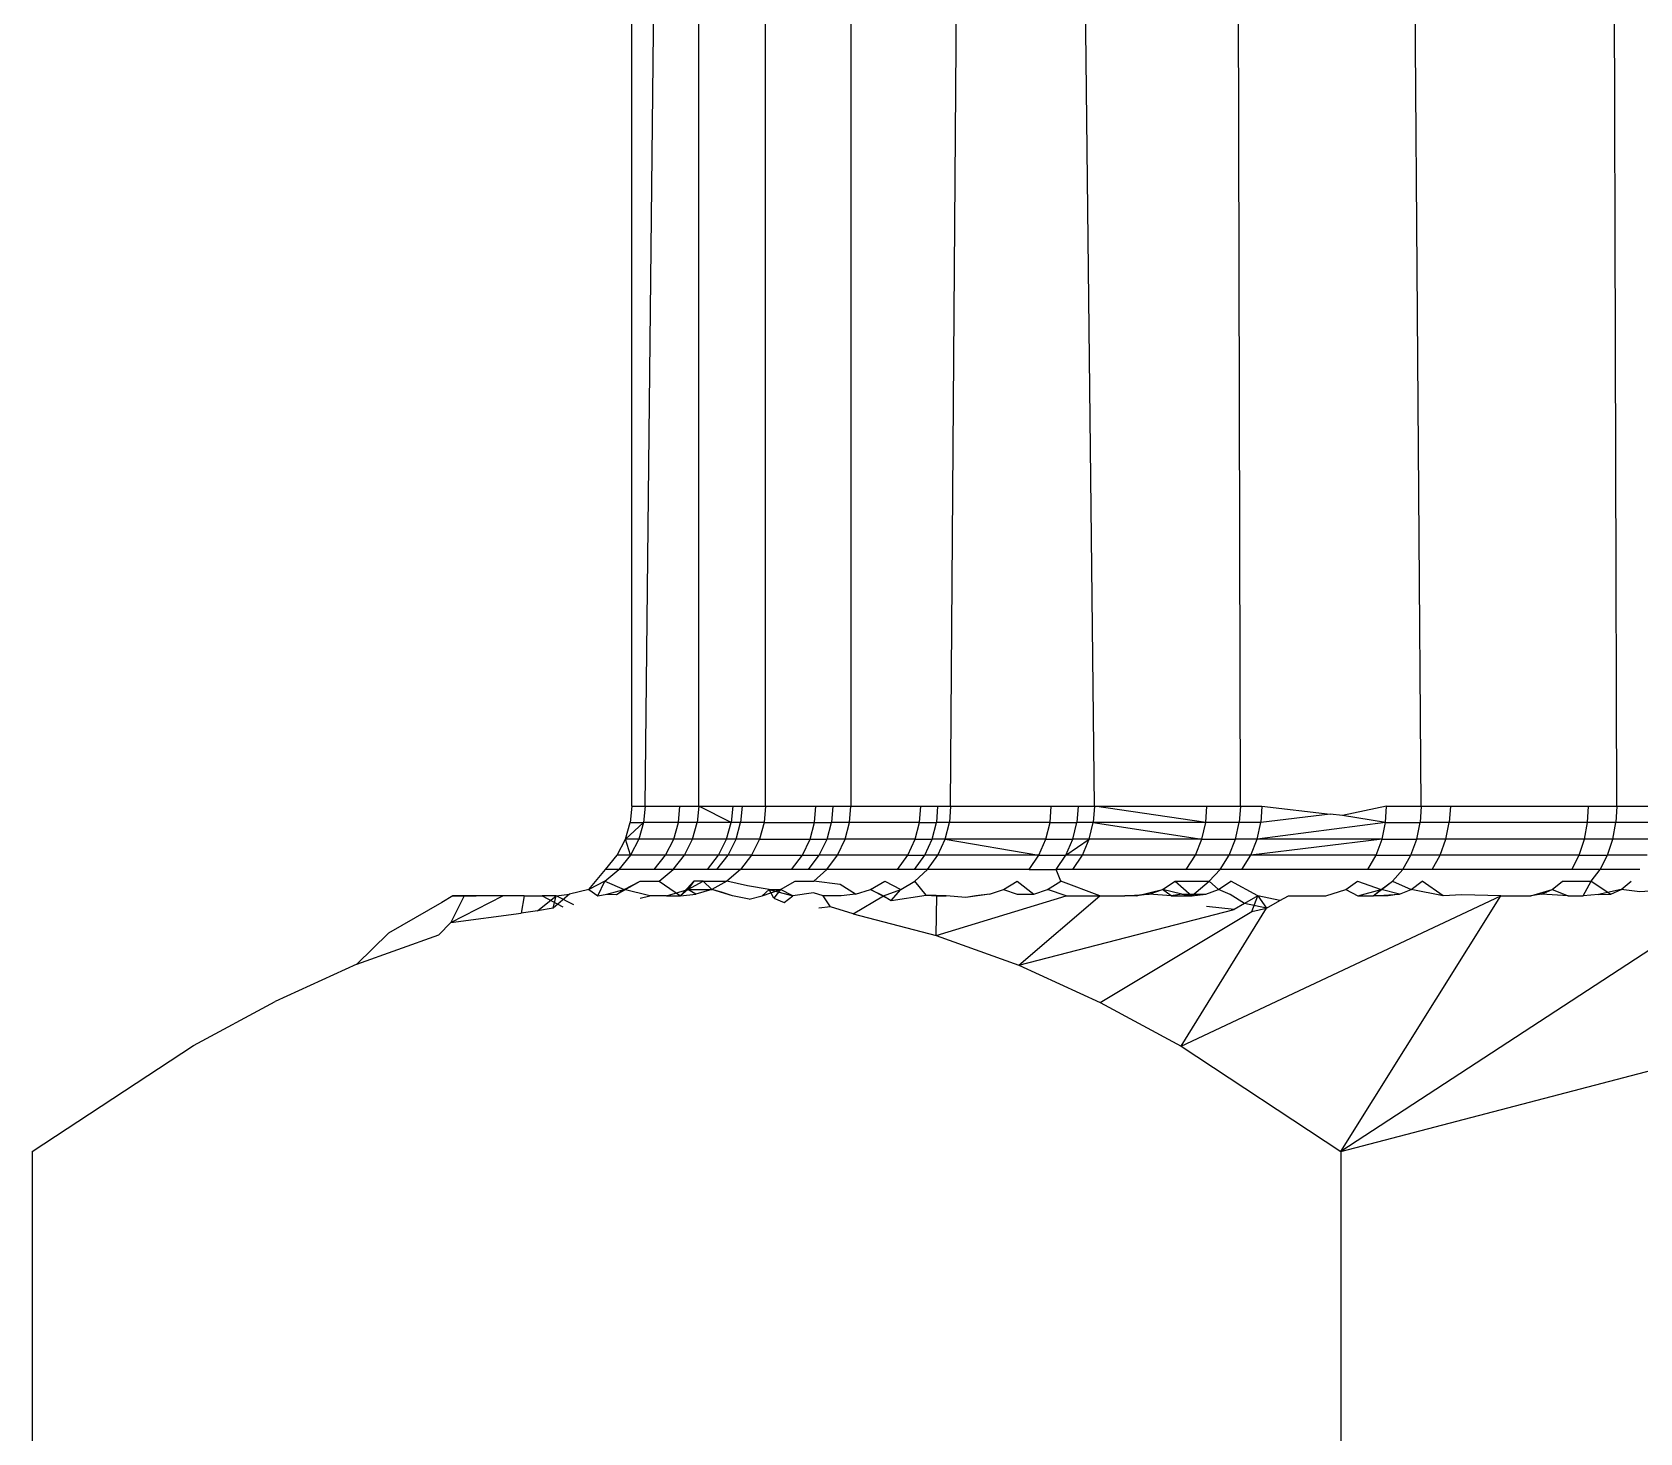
# Model space of a CAD drawing. Header units: millimetres. Extents: x 153 to 4750, y 92 to 3343.
# Drawn here: x 465.706 to 470.197, y 1085.116 to 1089.027 of the extents above; entities that cross this region are included whole.
import ezdxf

# ---------------------------------------------------------------- set-up
doc = ezdxf.new("R2010")
doc.units = ezdxf.units.MM

msp = doc.modelspace()

# ---------------------------------------------------------------- linework, layer by layer
for p, q in [((467.3814, 1086.8656), (467.3814, 1089.1156)), ((467.4184, 1086.8656), (467.4427, 1089.1156)), ((467.5684, 1086.8656), (467.5684, 1089.1156)), ((467.7547, 1086.8656), (467.7547, 1089.1156)), ((467.9935, 1089.1156), (467.9935, 1086.8656)), ((468.272, 1086.8656), (468.288, 1089.1156)), ((468.6735, 1086.8656), (468.6485, 1089.1156)), ((469.0813, 1086.8656), (469.076, 1089.1156)), ((469.5863, 1086.8656), (469.5696, 1089.1156)), ((470.1326, 1086.8656), (470.1261, 1089.1156)), ((467.3814, 1086.8656), (467.3772, 1086.8201)), ((467.3814, 1086.8656), (467.4184, 1086.8656)), ((467.4184, 1086.8656), (467.4142, 1086.8201)), ((467.4184, 1086.8656), (467.5156, 1086.8656)), ((467.5115, 1086.8201), (467.5156, 1086.8656)), ((467.5156, 1086.8656), (467.5684, 1086.8656)), ((467.5684, 1086.8656), (467.5643, 1086.8201)), ((467.5684, 1086.8656), (467.6632, 1086.8656)), ((467.6591, 1086.8201), (467.5684, 1086.8656)), ((467.6632, 1086.8656), (467.6591, 1086.8201)), ((467.6632, 1086.8656), (467.6893, 1086.8656)), ((467.6893, 1086.8656), (467.6853, 1086.8201)), ((467.6893, 1086.8656), (467.7547, 1086.8656)), ((467.7547, 1086.8656), (467.7507, 1086.8201)), ((467.7547, 1086.8656), (467.8958, 1086.8656)), ((467.8919, 1086.8201), (467.8958, 1086.8656)), ((467.8958, 1086.8656), (467.9428, 1086.8656)), ((467.9428, 1086.8656), (467.939, 1086.8201)), ((467.9428, 1086.8656), (467.9935, 1086.8656)), ((467.9897, 1086.8201), (467.9935, 1086.8656)), ((467.9935, 1086.8656), (468.1889, 1086.8656)), ((468.1851, 1086.8201), (468.1889, 1086.8656)), ((468.1889, 1086.8656), (468.2357, 1086.8656)), ((468.2357, 1086.8656), (468.232, 1086.8201)), ((468.2357, 1086.8656), (468.272, 1086.8656)), ((468.272, 1086.8656), (468.2684, 1086.8201)), ((468.272, 1086.8656), (468.553, 1086.8656)), ((468.5495, 1086.8201), (468.553, 1086.8656)), ((468.553, 1086.8656), (468.628, 1086.8656)), ((468.628, 1086.8656), (468.6245, 1086.8201)), ((468.628, 1086.8656), (468.6735, 1086.8656)), ((468.6735, 1086.8656), (468.67, 1086.8201)), ((468.6735, 1086.8656), (468.9877, 1086.8656)), ((468.9844, 1086.8201), (468.6735, 1086.8656)), ((468.9844, 1086.8201), (468.9877, 1086.8656)), ((468.9877, 1086.8656), (469.0813, 1086.8656)), ((469.0813, 1086.8656), (469.0781, 1086.8201)), ((469.0813, 1086.8656), (469.1414, 1086.8656)), ((469.1414, 1086.8656), (469.1382, 1086.8201)), ((469.3322, 1086.8429), (469.1382, 1086.8201)), ((469.1414, 1086.8656), (469.3322, 1086.8429)), ((469.3667, 1086.8397), (469.3322, 1086.8429)), ((469.4897, 1086.8656), (469.3667, 1086.8397)), ((469.4867, 1086.8201), (469.3667, 1086.8397)), ((469.4867, 1086.8201), (469.4897, 1086.8656)), ((469.4897, 1086.8656), (469.5863, 1086.8656)), ((469.5863, 1086.8656), (469.5833, 1086.8201)), ((469.5863, 1086.8656), (469.6677, 1086.8656)), ((469.6677, 1086.8656), (469.6648, 1086.8201)), ((469.6677, 1086.8656), (470.0538, 1086.8656)), ((470.0511, 1086.8201), (470.0538, 1086.8656)), ((470.0538, 1086.8656), (470.1326, 1086.8656)), ((470.1326, 1086.8656), (470.1299, 1086.8201)), ((470.1326, 1086.8656), (470.2427, 1086.8656)), ((467.3638, 1086.7736), (467.3772, 1086.8201)), ((467.3638, 1086.7736), (467.4142, 1086.8201)), ((467.3772, 1086.8201), (467.4142, 1086.8201)), ((467.4142, 1086.8201), (467.4009, 1086.7736)), ((467.5115, 1086.8201), (467.4142, 1086.8201)), ((467.4984, 1086.7736), (467.5115, 1086.8201)), ((467.5643, 1086.8201), (467.5115, 1086.8201)), ((467.5513, 1086.7736), (467.5643, 1086.8201)), ((467.6591, 1086.8201), (467.5643, 1086.8201)), ((467.6463, 1086.7736), (467.6591, 1086.8201)), ((467.6853, 1086.8201), (467.6591, 1086.8201)), ((467.6725, 1086.7736), (467.6853, 1086.8201)), ((467.7507, 1086.8201), (467.6853, 1086.8201)), ((467.7507, 1086.8201), (467.738, 1086.7736)), ((467.7507, 1086.8201), (467.8919, 1086.8201)), ((467.8794, 1086.7736), (467.8919, 1086.8201)), ((467.8919, 1086.8201), (467.939, 1086.8201)), ((467.9266, 1086.7736), (467.939, 1086.8201)), ((467.9897, 1086.8201), (467.939, 1086.8201)), ((467.9774, 1086.7736), (467.9897, 1086.8201)), ((468.1851, 1086.8201), (467.9897, 1086.8201)), ((468.1732, 1086.7736), (468.1851, 1086.8201)), ((468.1851, 1086.8201), (468.232, 1086.8201)), ((468.2201, 1086.7736), (468.232, 1086.8201)), ((468.2684, 1086.8201), (468.232, 1086.8201)), ((468.2566, 1086.7736), (468.2684, 1086.8201)), ((468.5495, 1086.8201), (468.2684, 1086.8201)), ((468.5382, 1086.7736), (468.5495, 1086.8201)), ((468.5495, 1086.8201), (468.6245, 1086.8201)), ((468.6133, 1086.7736), (468.6245, 1086.8201)), ((468.67, 1086.8201), (468.6245, 1086.8201)), ((468.659, 1086.7736), (468.67, 1086.8201)), ((468.9844, 1086.8201), (468.67, 1086.8201)), ((468.67, 1086.8201), (468.9738, 1086.7736)), ((468.9738, 1086.7736), (468.9844, 1086.8201)), ((469.0781, 1086.8201), (468.9844, 1086.8201)), ((469.0677, 1086.7736), (469.0781, 1086.8201)), ((469.1382, 1086.8201), (469.0781, 1086.8201)), ((469.128, 1086.7736), (469.1382, 1086.8201)), ((469.4867, 1086.8201), (469.128, 1086.7736)), ((469.477, 1086.7736), (469.4867, 1086.8201)), ((469.4867, 1086.8201), (469.5833, 1086.8201)), ((469.5739, 1086.7736), (469.5833, 1086.8201)), ((469.6648, 1086.8201), (469.5833, 1086.8201)), ((469.6555, 1086.7736), (469.6648, 1086.8201)), ((470.0511, 1086.8201), (469.6648, 1086.8201)), ((470.0425, 1086.7736), (470.0511, 1086.8201)), ((470.1299, 1086.8201), (470.0511, 1086.8201)), ((470.1215, 1086.7736), (470.1299, 1086.8201)), ((470.2401, 1086.8201), (470.1299, 1086.8201)), ((467.3406, 1086.7288), (467.3638, 1086.7736)), ((467.4009, 1086.7736), (467.3638, 1086.7736)), ((467.3778, 1086.7288), (467.3638, 1086.7736)), ((467.4009, 1086.7736), (467.3778, 1086.7288)), ((467.4984, 1086.7736), (467.4009, 1086.7736)), ((467.4756, 1086.7288), (467.4984, 1086.7736)), ((467.5513, 1086.7736), (467.4984, 1086.7736)), ((467.5286, 1086.7288), (467.5513, 1086.7736)), ((467.6463, 1086.7736), (467.5513, 1086.7736)), ((467.6239, 1086.7288), (467.6463, 1086.7736)), ((467.6725, 1086.7736), (467.6463, 1086.7736)), ((467.6502, 1086.7288), (467.6725, 1086.7736)), ((467.738, 1086.7736), (467.6725, 1086.7736)), ((467.738, 1086.7736), (467.7159, 1086.7288)), ((467.738, 1086.7736), (467.8794, 1086.7736)), ((467.8578, 1086.7288), (467.8794, 1086.7736)), ((467.8794, 1086.7736), (467.9266, 1086.7736)), ((467.9051, 1086.7288), (467.9266, 1086.7736)), ((467.9774, 1086.7736), (467.9266, 1086.7736)), ((467.956, 1086.7288), (467.9774, 1086.7736)), ((468.1732, 1086.7736), (467.9774, 1086.7736)), ((468.1525, 1086.7288), (468.1732, 1086.7736)), ((468.1732, 1086.7736), (468.2201, 1086.7736)), ((468.1995, 1086.7288), (468.2201, 1086.7736)), ((468.2566, 1086.7736), (468.2201, 1086.7736)), ((468.2361, 1086.7288), (468.2566, 1086.7736)), ((468.5382, 1086.7736), (468.2566, 1086.7736)), ((468.2566, 1086.7736), (468.5186, 1086.7288)), ((468.5186, 1086.7288), (468.5382, 1086.7736)), ((468.5382, 1086.7736), (468.6133, 1086.7736)), ((468.594, 1086.7288), (468.6133, 1086.7736)), ((468.594, 1086.7288), (468.659, 1086.7736)), ((468.659, 1086.7736), (468.6133, 1086.7736)), ((468.6398, 1086.7288), (468.659, 1086.7736)), ((468.9738, 1086.7736), (468.659, 1086.7736)), ((468.9556, 1086.7288), (468.9738, 1086.7736)), ((468.9738, 1086.7736), (469.0677, 1086.7736)), ((469.0498, 1086.7288), (469.0677, 1086.7736)), ((469.128, 1086.7736), (469.0677, 1086.7736)), ((469.1102, 1086.7288), (469.128, 1086.7736)), ((469.477, 1086.7736), (469.1102, 1086.7288)), ((469.477, 1086.7736), (469.128, 1086.7736)), ((469.4604, 1086.7288), (469.477, 1086.7736)), ((469.477, 1086.7736), (469.5739, 1086.7736)), ((469.5575, 1086.7288), (469.5739, 1086.7736)), ((469.6555, 1086.7736), (469.5739, 1086.7736)), ((469.6394, 1086.7288), (469.6555, 1086.7736)), ((470.0425, 1086.7736), (469.6555, 1086.7736)), ((470.0275, 1086.7288), (470.0425, 1086.7736)), ((470.1215, 1086.7736), (470.0425, 1086.7736)), ((470.1068, 1086.7288), (470.1215, 1086.7736)), ((470.2319, 1086.7736), (470.1215, 1086.7736)), ((467.3082, 1086.6888), (467.3406, 1086.7288)), ((467.3778, 1086.7288), (467.3406, 1086.7288)), ((467.3778, 1086.7288), (467.3455, 1086.6888)), ((467.4756, 1086.7288), (467.3778, 1086.7288)), ((467.4437, 1086.6888), (467.4756, 1086.7288)), ((467.5286, 1086.7288), (467.4756, 1086.7288)), ((467.497, 1086.6888), (467.5286, 1086.7288)), ((467.6239, 1086.7288), (467.5286, 1086.7288)), ((467.5927, 1086.6888), (467.6239, 1086.7288)), ((467.6191, 1086.6888), (467.6502, 1086.7288)), ((467.6502, 1086.7288), (467.6239, 1086.7288)), ((467.7159, 1086.7288), (467.6502, 1086.7288)), ((467.7159, 1086.7288), (467.6851, 1086.6888)), ((467.7159, 1086.7288), (467.8578, 1086.7288)), ((467.8276, 1086.6888), (467.8578, 1086.7288)), ((467.8578, 1086.7288), (467.9051, 1086.7288)), ((467.8751, 1086.6888), (467.9051, 1086.7288)), ((467.956, 1086.7288), (467.9051, 1086.7288)), ((467.9262, 1086.6888), (467.956, 1086.7288)), ((468.1525, 1086.7288), (467.956, 1086.7288)), ((468.1235, 1086.6888), (468.1525, 1086.7288)), ((468.1525, 1086.7288), (468.1995, 1086.7288)), ((468.1708, 1086.6888), (468.1995, 1086.7288)), ((468.2361, 1086.7288), (468.1995, 1086.7288)), ((468.2075, 1086.6888), (468.2361, 1086.7288)), ((468.5186, 1086.7288), (468.2361, 1086.7288)), ((468.4912, 1086.6888), (468.5186, 1086.7288)), ((468.5186, 1086.7288), (468.594, 1086.7288)), ((468.5669, 1086.6888), (468.594, 1086.7288)), ((468.6398, 1086.7288), (468.594, 1086.7288)), ((468.6129, 1086.6888), (468.6398, 1086.7288)), ((468.9556, 1086.7288), (468.6398, 1086.7288)), ((468.9301, 1086.6888), (468.9556, 1086.7288)), ((469.0498, 1086.7288), (468.9556, 1086.7288)), ((469.0247, 1086.6888), (469.0498, 1086.7288)), ((469.1102, 1086.7288), (469.0498, 1086.7288)), ((469.0853, 1086.6888), (469.1102, 1086.7288)), ((469.4604, 1086.7288), (469.1102, 1086.7288)), ((469.437, 1086.6888), (469.4604, 1086.7288)), ((469.4604, 1086.7288), (469.5575, 1086.7288)), ((469.5346, 1086.6888), (469.5575, 1086.7288)), ((469.6394, 1086.7288), (469.5575, 1086.7288)), ((469.6168, 1086.6888), (469.6394, 1086.7288)), ((470.0275, 1086.7288), (469.6394, 1086.7288)), ((470.0066, 1086.6888), (470.0275, 1086.7288)), ((470.0275, 1086.7288), (470.1068, 1086.7288)), ((470.0862, 1086.6888), (470.1068, 1086.7288)), ((470.2175, 1086.7288), (470.1068, 1086.7288)), ((467.2612, 1086.6331), (467.3082, 1086.6888)), ((467.3058, 1086.6564), (467.3455, 1086.6888)), ((467.3455, 1086.6888), (467.3082, 1086.6888)), ((467.4437, 1086.6888), (467.3455, 1086.6888)), ((467.497, 1086.6888), (467.4437, 1086.6888)), ((467.458, 1086.6564), (467.497, 1086.6888)), ((467.5927, 1086.6888), (467.497, 1086.6888)), ((467.6191, 1086.6888), (467.5927, 1086.6888)), ((467.6851, 1086.6888), (467.6191, 1086.6888)), ((467.6851, 1086.6888), (467.6471, 1086.6564)), ((467.8276, 1086.6888), (467.6851, 1086.6888)), ((467.8751, 1086.6888), (467.8276, 1086.6888)), ((467.9262, 1086.6888), (467.8751, 1086.6888)), ((467.8895, 1086.6564), (467.9262, 1086.6888)), ((468.1235, 1086.6888), (467.9262, 1086.6888)), ((468.1708, 1086.6888), (468.1235, 1086.6888)), ((468.2075, 1086.6888), (468.1708, 1086.6888)), ((468.1723, 1086.6564), (468.2075, 1086.6888)), ((468.4912, 1086.6888), (468.2075, 1086.6888)), ((468.4912, 1086.6888), (468.5669, 1086.6888)), ((468.5798, 1086.6564), (468.5669, 1086.6888)), ((468.6129, 1086.6888), (468.5669, 1086.6888)), ((468.9301, 1086.6888), (468.6129, 1086.6888)), ((469.0247, 1086.6888), (468.9301, 1086.6888)), ((468.9938, 1086.6564), (469.0247, 1086.6888)), ((469.0853, 1086.6888), (469.0247, 1086.6888)), ((469.437, 1086.6888), (469.0853, 1086.6888)), ((469.5346, 1086.6888), (469.437, 1086.6888)), ((469.5063, 1086.6564), (469.5346, 1086.6888)), ((469.6168, 1086.6888), (469.5346, 1086.6888)), ((470.0066, 1086.6888), (469.6168, 1086.6888)), ((470.0862, 1086.6888), (470.0066, 1086.6888)), ((470.0609, 1086.6564), (470.0862, 1086.6888)), ((470.1974, 1086.6888), (470.0862, 1086.6888)), ((466.8814, 1086.6156), (466.8512, 1086.5963)), ((466.8755, 1086.541), (467.0213, 1086.6156)), ((466.913, 1086.6156), (466.8755, 1086.541)), ((466.913, 1086.6156), (466.8814, 1086.6156)), ((466.8814, 1086.6156), (466.9468, 1086.6156)), ((466.9468, 1086.6156), (466.913, 1086.6156)), ((467.0213, 1086.6156), (466.9468, 1086.6156)), ((467.0809, 1086.6156), (467.0213, 1086.6156)), ((467.0809, 1086.6156), (467.0723, 1086.5665)), ((467.0809, 1086.6156), (467.1312, 1086.6156)), ((467.1176, 1086.5737), (467.1704, 1086.6156)), ((467.1704, 1086.6156), (467.1312, 1086.6156)), ((467.1312, 1086.6156), (467.1884, 1086.5849)), ((467.2073, 1086.6198), (467.1618, 1086.5807)), ((467.1618, 1086.5807), (467.1704, 1086.6156)), ((467.1704, 1086.6156), (467.2073, 1086.6198)), ((467.2196, 1086.5899), (467.1704, 1086.6156)), ((467.2612, 1086.6331), (467.2073, 1086.6198)), ((467.3058, 1086.6564), (467.2612, 1086.6331)), ((467.2612, 1086.6331), (467.2861, 1086.6156)), ((467.2861, 1086.6156), (467.3058, 1086.6564)), ((467.2861, 1086.6156), (467.3116, 1086.6198)), ((467.3058, 1086.6564), (467.3605, 1086.6331)), ((467.3116, 1086.6198), (467.3605, 1086.6331)), ((467.3116, 1086.6198), (467.3382, 1086.6192)), ((467.3382, 1086.6192), (467.4044, 1086.6564)), ((467.3382, 1086.6192), (467.3605, 1086.6331)), ((467.3605, 1086.6331), (467.4044, 1086.6564)), ((467.4321, 1086.6156), (467.3605, 1086.6331)), ((467.4044, 1086.6564), (467.458, 1086.6564)), ((467.4045, 1086.6086), (467.4321, 1086.6156)), ((467.4786, 1086.6156), (467.4321, 1086.6156)), ((467.458, 1086.6564), (467.5171, 1086.6156)), ((467.4786, 1086.6156), (467.5378, 1086.6331)), ((467.4786, 1086.6156), (467.5171, 1086.6156)), ((467.5171, 1086.6156), (467.5542, 1086.6564)), ((467.5378, 1086.6331), (467.5171, 1086.6156)), ((467.5171, 1086.6156), (467.5603, 1086.6198)), ((467.5378, 1086.6331), (467.5808, 1086.6564)), ((467.5542, 1086.6564), (467.5378, 1086.6331)), ((467.5603, 1086.6198), (467.5378, 1086.6331)), ((467.5378, 1086.6331), (467.6045, 1086.6331)), ((467.5808, 1086.6564), (467.5542, 1086.6564)), ((467.6045, 1086.6331), (467.5603, 1086.6198)), ((467.5808, 1086.6564), (467.6045, 1086.6331)), ((467.5808, 1086.6564), (467.6471, 1086.6564)), ((467.6471, 1086.6564), (467.6045, 1086.6331)), ((467.6319, 1086.6252), (467.6045, 1086.6331)), ((467.6629, 1086.6156), (467.6045, 1086.6331)), ((467.6629, 1086.6156), (467.6319, 1086.6252)), ((467.7044, 1086.6431), (467.6471, 1086.6564)), ((467.7093, 1086.606), (467.6629, 1086.6156)), ((467.7653, 1086.6331), (467.7044, 1086.6431)), ((467.7093, 1086.606), (467.7459, 1086.6156)), ((467.7459, 1086.6156), (467.7967, 1086.6331)), ((467.7459, 1086.6156), (467.7653, 1086.6331)), ((467.7653, 1086.6331), (467.7967, 1086.6331)), ((467.7783, 1086.6092), (467.7653, 1086.6331)), ((467.7653, 1086.6331), (467.8314, 1086.6156)), ((467.7967, 1086.6331), (467.7783, 1086.6092)), ((467.7967, 1086.6331), (467.8381, 1086.6564)), ((467.8314, 1086.6156), (467.7967, 1086.6331)), ((467.8065, 1086.5965), (467.8314, 1086.6156)), ((467.889, 1086.6239), (467.8314, 1086.6156)), ((467.8381, 1086.6564), (467.8895, 1086.6564)), ((467.9163, 1086.6156), (467.889, 1086.6239)), ((467.9637, 1086.6465), (467.8895, 1086.6564)), ((467.9658, 1086.6156), (467.9163, 1086.6156)), ((467.9365, 1086.5843), (467.9163, 1086.6156)), ((468.0064, 1086.6198), (467.9637, 1086.6465)), ((468.0064, 1086.6198), (467.9658, 1086.6156)), ((467.9996, 1086.5654), (468.084, 1086.6156)), ((468.0064, 1086.6198), (468.0479, 1086.6331)), ((468.0479, 1086.6331), (468.0878, 1086.6564)), ((468.0479, 1086.6331), (468.084, 1086.6156)), ((468.1061, 1086.6022), (468.0479, 1086.6331)), ((468.084, 1086.6156), (468.1328, 1086.6331)), ((468.084, 1086.6156), (468.1061, 1086.6022)), ((468.0878, 1086.6564), (468.1328, 1086.6331)), ((468.1061, 1086.6022), (468.1328, 1086.6331)), ((468.1061, 1086.6022), (468.2035, 1086.6168)), ((468.1328, 1086.6331), (468.1723, 1086.6564)), ((468.2035, 1086.6168), (468.1723, 1086.6564)), ((468.2035, 1086.6168), (468.233, 1086.6156)), ((468.2597, 1086.6156), (468.2035, 1086.6168)), ((468.2318, 1086.5045), (468.233, 1086.6156)), ((468.2318, 1086.5045), (468.5947, 1086.6156)), ((468.233, 1086.6156), (468.2597, 1086.6156)), ((468.3141, 1086.6102), (468.2597, 1086.6156)), ((468.3805, 1086.6198), (468.3141, 1086.6102)), ((468.3421, 1086.6156), (468.3141, 1086.6102)), ((468.3805, 1086.6198), (468.3421, 1086.6156)), ((468.3805, 1086.6198), (468.4197, 1086.6331)), ((468.4197, 1086.6331), (468.4575, 1086.6564)), ((468.4197, 1086.6331), (468.4574, 1086.6198)), ((468.4574, 1086.6198), (468.5043, 1086.6198)), ((468.4575, 1086.6564), (468.5043, 1086.6198)), ((468.462, 1086.4214), (468.689, 1086.6156)), ((468.5043, 1086.6198), (468.5427, 1086.6331)), ((468.5427, 1086.6331), (468.5798, 1086.6564)), ((468.5947, 1086.6156), (468.5427, 1086.6331)), ((468.689, 1086.6156), (468.5798, 1086.6564)), ((468.5947, 1086.6156), (468.689, 1086.6156)), ((468.689, 1086.6156), (468.7587, 1086.6156)), ((468.7587, 1086.6156), (468.8269, 1086.6198)), ((468.7912, 1086.6156), (468.7587, 1086.6156)), ((468.7912, 1086.6156), (468.8635, 1086.6331)), ((468.8269, 1086.6198), (468.7912, 1086.6156)), ((468.8269, 1086.6198), (468.8635, 1086.6331)), ((468.8879, 1086.6156), (468.8269, 1086.6198)), ((468.8635, 1086.6331), (468.8987, 1086.6564)), ((468.8879, 1086.6156), (468.8635, 1086.6331)), ((468.9177, 1086.6198), (468.8635, 1086.6331)), ((468.9177, 1086.6198), (468.8879, 1086.6156)), ((468.8879, 1086.6156), (468.9455, 1086.6156)), ((468.8987, 1086.6564), (468.9938, 1086.6564)), ((468.8987, 1086.6564), (468.9455, 1086.6156)), ((468.9156, 1086.1951), (469.8091, 1086.6156)), ((468.9177, 1086.6198), (468.9455, 1086.6156)), ((468.9177, 1086.6198), (468.9849, 1086.6198)), ((468.9455, 1086.6156), (468.9938, 1086.6564)), ((468.9455, 1086.6156), (468.9849, 1086.6198)), ((468.9849, 1086.6198), (469.0205, 1086.6331)), ((468.9938, 1086.6564), (469.0205, 1086.6331)), ((469.0205, 1086.6331), (469.0548, 1086.6564)), ((469.0531, 1086.6192), (469.0205, 1086.6331)), ((469.0928, 1086.5939), (469.0531, 1086.6192)), ((469.1302, 1086.6156), (469.0548, 1086.6564)), ((469.1302, 1086.6156), (469.0928, 1086.5939)), ((469.1134, 1086.5717), (469.1302, 1086.6156)), ((469.1918, 1086.6022), (469.1302, 1086.6156)), ((469.1302, 1086.6156), (469.1539, 1086.5807)), ((469.1918, 1086.6022), (469.2155, 1086.6156)), ((469.2155, 1086.6156), (469.3201, 1086.6156)), ((469.3201, 1086.6156), (469.3761, 1086.6331)), ((470.4554, 1086.6156), (469.3621, 1085.9011)), ((469.3621, 1085.9011), (469.8091, 1086.6156)), ((469.3761, 1086.6331), (469.4083, 1086.6564)), ((469.3761, 1086.6331), (469.4097, 1086.6156)), ((469.4083, 1086.6564), (469.4747, 1086.6331)), ((469.4097, 1086.6156), (469.4747, 1086.6331)), ((469.4097, 1086.6156), (469.4518, 1086.6156)), ((469.4518, 1086.6156), (469.5063, 1086.6564)), ((469.4518, 1086.6156), (469.4747, 1086.6331)), ((469.4518, 1086.6156), (469.5255, 1086.6198)), ((469.4944, 1086.6156), (469.4518, 1086.6156)), ((469.4747, 1086.6331), (469.5063, 1086.6564)), ((469.5255, 1086.6198), (469.4747, 1086.6331)), ((469.5255, 1086.6198), (469.4944, 1086.6156)), ((469.5063, 1086.6564), (469.5578, 1086.6331)), ((469.5255, 1086.6198), (469.5578, 1086.6331)), ((469.5578, 1086.6331), (469.589, 1086.6564)), ((469.6473, 1086.6156), (469.5578, 1086.6331)), ((469.6473, 1086.6156), (469.589, 1086.6564)), ((469.6997, 1086.6182), (469.6473, 1086.6156)), ((469.8091, 1086.6156), (469.6997, 1086.6182)), ((469.8091, 1086.6156), (469.8928, 1086.6156)), ((469.8928, 1086.6156), (469.9521, 1086.6331)), ((469.9221, 1086.6198), (469.8928, 1086.6156)), ((469.9221, 1086.6198), (469.9521, 1086.6331)), ((469.9972, 1086.6156), (469.9221, 1086.6198)), ((469.9521, 1086.6331), (469.9809, 1086.6564)), ((469.9521, 1086.6331), (469.9972, 1086.6156)), ((469.9809, 1086.6564), (470.0609, 1086.6564)), ((469.9972, 1086.6156), (470.0386, 1086.6156)), ((470.0386, 1086.6156), (470.0609, 1086.6564)), ((470.0817, 1086.6186), (470.0386, 1086.6156)), ((470.0609, 1086.6564), (470.1162, 1086.6198)), ((470.145, 1086.6331), (470.0817, 1086.6186)), ((470.0817, 1086.6186), (470.1162, 1086.6198)), ((470.1162, 1086.6198), (470.145, 1086.6331)), ((470.145, 1086.6331), (470.1727, 1086.6564)), ((470.1965, 1086.6265), (470.145, 1086.6331)), ((470.2938, 1086.6331), (470.1965, 1086.6265)), ((466.8512, 1086.5963), (466.7021, 1086.5106)), ((467.1176, 1086.5737), (467.0723, 1086.5665)), ((467.1618, 1086.5807), (467.1176, 1086.5737)), ((467.7783, 1086.6092), (467.8065, 1086.5965)), ((467.9365, 1086.5843), (467.9039, 1086.5808)), ((467.9996, 1086.5654), (467.9365, 1086.5843)), ((468.462, 1086.4214), (469.0635, 1086.577)), ((468.6898, 1086.3176), (469.1134, 1086.5717)), ((468.9156, 1086.1951), (469.1539, 1086.5807)), ((469.0635, 1086.577), (468.9868, 1086.5851)), ((469.0928, 1086.5939), (469.0635, 1086.577)), ((469.1539, 1086.5807), (469.0928, 1086.5939)), ((469.1134, 1086.5717), (469.1539, 1086.5807)), ((469.1539, 1086.5807), (469.1918, 1086.6022)), ((466.8755, 1086.541), (466.8425, 1086.5065)), ((466.8755, 1086.541), (467.0723, 1086.5665)), ((467.9996, 1086.5654), (468.2318, 1086.5045)), ((466.7021, 1086.5106), (466.6134, 1086.4242)), ((466.6134, 1086.4242), (466.8425, 1086.5065)), ((468.2318, 1086.5045), (468.462, 1086.4214)), ((466.6134, 1086.4242), (466.3848, 1086.3205)), ((468.462, 1086.4214), (468.6898, 1086.3176)), ((466.1571, 1086.1974), (466.3848, 1086.3205)), ((468.6898, 1086.3176), (468.9156, 1086.1951)), ((465.7065, 1085.9011), (466.1571, 1086.1974)), ((468.9156, 1086.1951), (469.3621, 1085.9011)), ((469.3621, 1085.9011), (470.4922, 1086.1973)), ((465.7065, 1085.9011), (465.7065, 1079.3301)), ((469.3621, 1085.9011), (469.3621, 1079.3301))]:
    msp.add_line(p, q)

doc.saveas('drawing.dxf')
